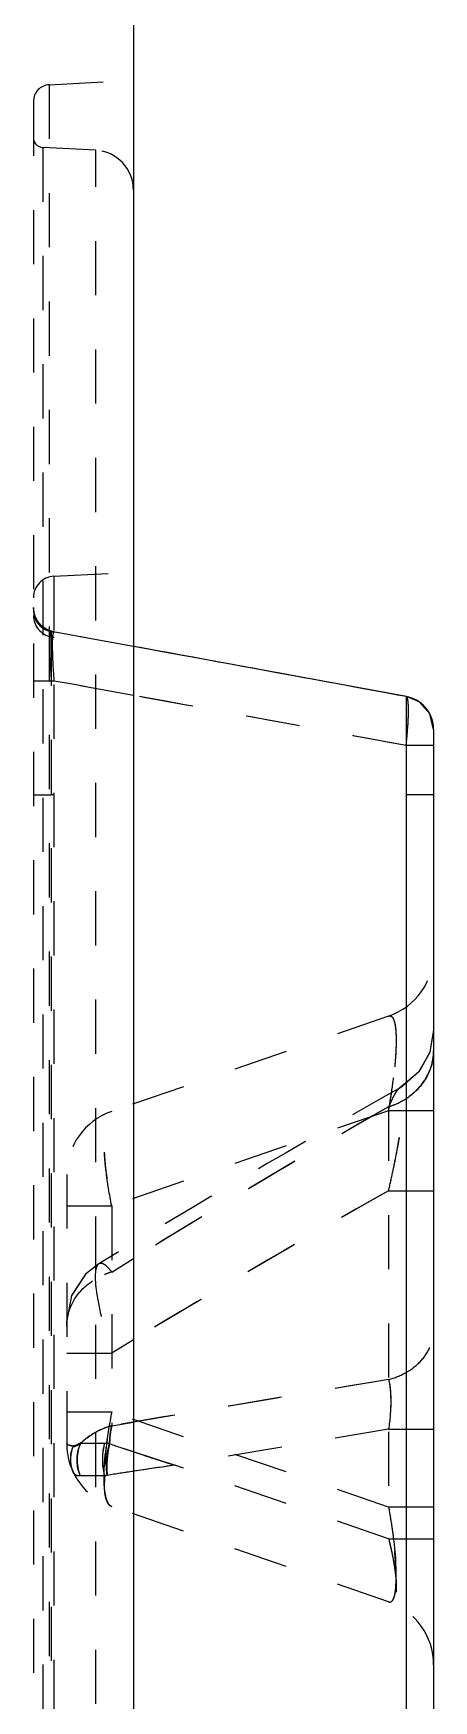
# Model space of a CAD drawing. Header units: millimetres. Extents: x 3054 to 4939, y -1170 to 130.
# Drawn here: x 3296.2 to 3308.2, y -727.4 to -677.1 of the extents above; entities that cross this region are included whole.
import ezdxf

# ---------------------------------------------------------------- set-up
doc = ezdxf.new("R2010")
doc.units = ezdxf.units.MM
doc.header["$LTSCALE"] = 16.335
doc.linetypes.add('HIDDEN', pattern=[0.2, 0.1, -0.1])
doc.layers.add('11', color=7, linetype='CONTINUOUS')

msp = doc.modelspace()

# ---------------------------------------------------------------- linework, layer by layer
at = {"layer": '11', "color": 7, "linetype": 'Continuous'}
for p, q in [((3299.177, -625.718), (3299.177, -945.718)), ((3300.075, -695.782), (3299.177, -695.619)), ((3307.4, -697.131), (3300.075, -695.782)), ((3307.392, -697.131), (3307.392, -776.431)), ((3307.4, -697.131), (3307.392, -697.131)), ((3308.222, -698.12), (3308.222, -776.994))]:
    msp.add_line(p, q, dxfattribs=at)
at = {"layer": '11', "color": 8, "linetype": 'HIDDEN'}
for p, q in [((3296.638, -678.685), (3299.177, -678.552)), ((3296.638, -678.685), (3296.638, -769.735)), ((3296.162, -679.195), (3296.162, -882.247)), ((3296.448, -680.577), (3296.448, -752.13)), ((3298.04, -680.66), (3296.448, -680.577)), ((3298.04, -756.906), (3298.04, -680.66)), ((3296.781, -693.501), (3299.177, -693.376)), ((3296.781, -693.501), (3296.781, -867.934)), ((3296.192, -694.72), (3296.162, -694.441)), ((3299.177, -695.619), (3296.698, -695.168)), ((3296.699, -695.168), (3296.702, -695.169)), ((3296.699, -695.168), (3296.699, -695.168)), ((3296.702, -695.169), (3296.702, -778.35)), ((3296.785, -695.184), (3296.782, -695.183)), ((3296.782, -695.183), (3296.782, -695.183)), ((3299.177, -695.619), (3296.785, -695.184)), ((3296.702, -695.328), (3296.785, -695.343)), ((3300.075, -695.782), (3299.965, -695.762)), ((3296.785, -696.661), (3296.162, -696.661)), ((3299.177, -697.096), (3296.702, -696.646)), ((3307.392, -697.131), (3307.4, -697.131)), ((3307.4, -697.131), (3307.401, -697.131)), ((3308.222, -698.12), (3308.222, -698.12)), ((3308.222, -698.606), (3307.392, -698.606)), ((3296.162, -700.095), (3296.702, -700.095)), ((3296.785, -700.095), (3296.702, -700.095)), ((3308.222, -700.095), (3307.392, -700.095)), ((3306.867, -706.764), (3298.523, -709.637)), ((3307.198, -708.933), (3307.108, -709.027)), ((3307.196, -708.934), (3307.196, -708.934)), ((3306.867, -709.615), (3298.523, -712.488)), ((3306.867, -709.496), (3306.867, -722.522)), ((3308.222, -709.615), (3306.867, -709.615)), ((3297.167, -711.537), (3297.167, -719.649)), ((3306.867, -712.028), (3308.222, -712.028)), ((3297.167, -712.488), (3298.523, -712.488)), ((3298.523, -712.488), (3298.523, -719.112)), ((3298.133, -714.228), (3298.133, -714.228)), ((3298.23, -714.219), (3298.134, -714.227)), ((3298.523, -714.48), (3299.176, -714.076)), ((3297.746, -714.534), (3297.318, -715.182)), ((3299.176, -716.526), (3298.523, -716.922)), ((3297.167, -716.923), (3298.523, -716.923)), ((3297.167, -718.699), (3298.523, -718.699)), ((3306.867, -721.572), (3298.523, -718.699)), ((3298.523, -719.112), (3299.177, -719.002)), ((3306.867, -719.216), (3300.421, -720.303)), ((3306.867, -719.216), (3308.222, -719.216)), ((3298.314, -719.648), (3297.585, -719.649)), ((3306.867, -722.522), (3300.421, -720.303)), ((3298.314, -720.627), (3297.585, -720.627)), ((3306.867, -724.423), (3298.523, -721.55)), ((3308.222, -721.572), (3306.867, -721.572)), ((3306.867, -722.522), (3308.222, -722.522))]:
    msp.add_line(p, q, dxfattribs=at)
for points in [[(3296.417, -695.006), (3296.287, -694.856), (3296.196, -694.664)], [(3296.387, -695.018), (3296.272, -694.888), (3296.192, -694.72)], [(3296.699, -695.168), (3296.668, -695.161), (3296.523, -695.109), (3296.387, -695.018)], [(3296.782, -695.183), (3296.736, -695.173), (3296.572, -695.112), (3296.417, -695.006)], [(3308.222, -707.182), (3308.109, -707.847), (3307.782, -708.437), (3307.277, -708.886), (3307.2, -708.932)], [(3308.105, -707.859), (3307.766, -708.457), (3307.197, -708.934)], [(3298.132, -714.228), (3297.734, -714.546), (3297.315, -715.19), (3297.167, -715.945)]]:
    msp.add_lwpolyline(points, dxfattribs=at)
at = {"layer": '11', "color": 7, "linetype": 'Continuous'}
msp.add_lwpolyline([(3308.222, -698.119), (3308.106, -697.649), (3307.783, -697.288), (3307.4, -697.131)], dxfattribs=at)
at = {"layer": '11', "color": 8, "linetype": 'HIDDEN'}
for centre, radius, start, end in [((3296.665, -679.187), 0.502, 93, 180.0974), ((3296.464, -680.276), 0.301, 180, 267), ((3297.977, -681.859), 1.2, 0, 87), ((3296.816, -694.154), 0.653, 93, 180), ((3296.815, -694.526), 0.653, 180.0083, 260.0132), ((3296.817, -694.683), 0.655, 180.0028, 259.8739), ((3296.926, -694.436), 0.765, 203.6007, 208.6028), ((3296.915, -694.445), 0.75, 232.6866, 260.0545), ((2842.282, -3201.131), 2546.83, 79.477416, 79.721924), ((3314.945, -695.254), 18.296, 182.5436, 184.3615), ((2833.967, -3249.701), 2594.651, 79.486806, 79.724928), ((2837.539, -3230.317), 2574.941, 79.486267, 79.672114), ((3307.218, -698.12), 1.004, 0.0287, 80.0454), ((3306.212, -704.863), 2.01, 288.9998, 360), ((3458.262, -977.961), 308.539, 119.31497, 121.26443), ((3289.5, -706.511), 17.642, 349.8679, 352.23), ((3299.177, -711.537), 2.01, 109, 180), ((3448.663, -956.328), 284.662, 119.87587, 121.83223), ((3451.086, -960.395), 289.395, 119.8906, 121.66296), ((3455.659, -975.229), 302.348, 119.48023, 121.31346), ((3456.846, -977.248), 304.689, 119.48774, 121.16329), ((3299.117, -716.489), 2.095, 106.4801, 112.9237), ((3298.549, -716.11), 1.382, 173.74, 179.9487), ((3674.275, -2950.21), 2262.518, 99.345598, 99.559804), ((3674.471, -2951.398), 2263.721, 99.345622, 99.54292), ((3299.126, -721.321), 2.289, 105.2858, 114.7412), ((3299.177, -719.649), 2.01, 180, 251), ((3298.565, -720.137), 1.095, 160.1072, 189.0881), ((3298.523, -720.122), 1.05, 153.262, 160.1109), ((3298.888, -720.915), 1.817, 126.7396, 134.9475), ((3298.954, -720.999), 1.924, 124.9579, 126.8029), ((3319.325, -659.349), 63.814, 250.91352, 251.59324), ((3298.198, -720.131), 0.921, 171.3749, 185.8226), ((3298.165, -720.134), 0.888, 185.8986, 205.5479), ((3320.414, -860.046), 141.166, 98.14188, 98.97625), ((3325.454, -894.072), 175.563, 98.19741, 98.60876), ((3326.924, -636.469), 87.923, 251.60271, 252.45644), ((3297.514, -720.475), 0.15, 229.7947, 238.6169), ((3298.471, -721.115), 0.512, 99.2283, 107.7881), ((3317.979, -844.465), 125.395, 98.62463, 98.98801), ((3306.212, -726.323), 2.01, 0, 71.0002)]:
    msp.add_arc(centre, radius, start, end, dxfattribs=at)
at = {"layer": '11', "color": 7, "linetype": 'Continuous'}
msp.add_arc((2845.971, -3181.132), 2526.494, 79.476837, 79.666252, dxfattribs=at)
at = {"layer": '11', "color": 8, "linetype": 'HIDDEN'}
for points, knots in [([(3296.162, -694.442), (3296.162, -694.467), (3296.167, -694.569), (3296.194, -694.671), (3296.225, -694.743)], [0, 0, 0, 0, 0.240598, 1, 1, 1, 1]), ([(3296.667, -696.066), (3296.662, -695.942), (3296.655, -695.722), (3296.655, -695.465), (3296.661, -695.311), (3296.671, -695.234), (3296.677, -695.192), (3296.692, -695.167), (3296.699, -695.168)], [0, 0, 0, 0, 0.412187, 0.72977, 0.844348, 0.927333, 0.978131, 1, 1, 1, 1]), ([(3296.782, -695.183), (3296.771, -695.181), (3296.749, -695.229), (3296.742, -695.301), (3296.731, -695.44), (3296.731, -695.619), (3296.735, -695.843), (3296.749, -696.195), (3296.769, -696.471), (3296.785, -696.661)], [0, 0, 0, 0, 0.022118, 0.077094, 0.167054, 0.290025, 0.442395, 0.616923, 1, 1, 1, 1]), ([(3307.392, -698.606), (3307.414, -698.422), (3307.447, -698.08), (3307.466, -697.675), (3307.464, -697.411), (3307.453, -697.27), (3307.439, -697.184), (3307.416, -697.134), (3307.401, -697.131)], [0, 0, 0, 0, 0.374372, 0.690834, 0.813934, 0.907954, 0.969569, 1, 1, 1, 1]), ([(3306.867, -706.764), (3306.892, -706.755), (3306.962, -706.762), (3307.028, -706.873), (3307.069, -707.041), (3307.093, -707.292), (3307.094, -707.616), (3307.075, -708.003), (3307.037, -708.438), (3307.001, -708.74), (3306.98, -708.896)], [0, 0, 0, 0, 0.035313, 0.082193, 0.158741, 0.27026, 0.416752, 0.592311, 0.789365, 1, 1, 1, 1]), ([(3306.867, -706.764), (3306.882, -706.759), (3306.917, -706.754), (3306.967, -706.782), (3307.006, -706.838), (3307.053, -706.962), (3307.085, -707.189), (3307.097, -707.535), (3307.079, -707.972), (3307.034, -708.48), (3306.962, -709.036), (3306.901, -709.419), (3306.867, -709.615)], [0, 0, 0, 0, 0.01671, 0.033494, 0.054916, 0.083642, 0.166831, 0.28455, 0.433892, 0.608093, 0.799364, 1, 1, 1, 1]), ([(3308.222, -707.807), (3308.222, -708.175), (3308.003, -708.759), (3307.42, -709.264), (3307.056, -709.438), (3306.867, -709.496)], [0, 0, 0, 0, 0.48063, 0.741446, 1, 1, 1, 1]), ([(3308.046, -708.535), (3308.075, -708.476), (3308.174, -708.246), (3308.222, -707.993), (3308.222, -707.807)], [0, 0, 0, 0, 0.260054, 1, 1, 1, 1]), ([(3306.867, -709.615), (3306.881, -709.531), (3306.937, -709.202), (3306.984, -708.871), (3307.014, -708.625)], [0, 0, 0, 0, 0.255822, 1, 1, 1, 1]), ([(3307.566, -709.125), (3307.617, -709.084), (3307.808, -708.916), (3307.962, -708.705), (3308.046, -708.535)], [0, 0, 0, 0, 0.255118, 1, 1, 1, 1]), ([(3306.867, -712.027), (3306.908, -711.836), (3306.992, -711.457), (3307.11, -710.894), (3307.208, -710.352), (3307.268, -709.924), (3307.3, -709.613), (3307.314, -709.415), (3307.318, -709.249), (3307.314, -709.115), (3307.3, -709.018), (3307.282, -708.952), (3307.241, -708.915), (3307.211, -708.925), (3307.199, -708.932)], [0, 0, 0, 0, 0.182312, 0.363311, 0.537732, 0.697171, 0.767712, 0.829818, 0.882097, 0.923752, 0.954254, 0.974319, 0.987001, 1, 1, 1, 1]), ([(3306.867, -712.027), (3306.91, -711.837), (3306.994, -711.457), (3307.107, -710.893), (3307.202, -710.351), (3307.264, -709.923), (3307.298, -709.612), (3307.313, -709.415), (3307.318, -709.248), (3307.314, -709.115), (3307.299, -709.018), (3307.279, -708.953), (3307.238, -708.917), (3307.208, -708.927), (3307.196, -708.934)], [0, 0, 0, 0, 0.182565, 0.363638, 0.53807, 0.697553, 0.768088, 0.830281, 0.882634, 0.924126, 0.954475, 0.974484, 0.987201, 1, 1, 1, 1]), ([(3307.106, -709.029), (3307.063, -709.09), (3306.979, -709.244), (3306.906, -709.403), (3306.867, -709.496)], [0, 0, 0, 0, 0.424003, 1, 1, 1, 1]), ([(3306.867, -709.496), (3306.929, -709.477), (3307.178, -709.387), (3307.41, -709.25), (3307.566, -709.125)], [0, 0, 0, 0, 0.245313, 1, 1, 1, 1]), ([(3307.108, -709.027), (3307.095, -709.045), (3307.039, -709.131), (3306.991, -709.223), (3306.956, -709.297)], [0, 0, 0, 0, 0.209407, 1, 1, 1, 1]), ([(3298.523, -712.488), (3298.454, -712.139), (3298.369, -711.63), (3298.305, -710.976), (3298.288, -710.557), (3298.299, -710.205), (3298.34, -709.93), (3298.403, -709.739), (3298.482, -709.651), (3298.523, -709.637)], [0, 0, 0, 0, 0.3642, 0.528169, 0.672771, 0.793825, 0.888481, 0.955722, 1, 1, 1, 1]), ([(3298.523, -712.488), (3298.455, -712.139), (3298.371, -711.629), (3298.31, -710.974), (3298.294, -710.555), (3298.305, -710.203), (3298.344, -709.929), (3298.405, -709.739), (3298.483, -709.651), (3298.523, -709.637)], [0, 0, 0, 0, 0.364734, 0.529041, 0.673908, 0.79497, 0.889411, 0.956329, 1, 1, 1, 1]), ([(3306.956, -709.297), (3306.949, -709.312), (3306.918, -709.378), (3306.888, -709.444), (3306.867, -709.495)], [0, 0, 0, 0, 0.236502, 1, 1, 1, 1]), ([(3298.134, -714.228), (3298.1, -714.248), (3298.047, -714.344), (3298.01, -714.643), (3298.068, -715.195), (3298.241, -716), (3298.42, -716.6), (3298.523, -716.922)], [0, 0, 0, 0, 0.042569, 0.109404, 0.325461, 0.634442, 1, 1, 1, 1]), ([(3298.523, -714.48), (3298.475, -714.417), (3298.39, -714.317), (3298.28, -714.235), (3298.229, -714.219)], [0, 0, 0, 0, 0.600159, 1, 1, 1, 1]), ([(3298.523, -714.48), (3298.475, -714.417), (3298.39, -714.317), (3298.281, -714.234), (3298.23, -714.219)], [0, 0, 0, 0, 0.600446, 1, 1, 1, 1]), ([(3297.167, -716.108), (3297.167, -715.757), (3297.386, -715.192), (3297.965, -714.706), (3298.331, -714.537), (3298.523, -714.48)], [0, 0, 0, 0, 0.469587, 0.733206, 1, 1, 1, 1]), ([(3306.867, -717.723), (3307.054, -717.673), (3307.411, -717.524), (3307.863, -717.18), (3308.15, -716.728), (3308.222, -716.39), (3308.222, -716.23)], [0, 0, 0, 0, 0.269486, 0.533095, 0.777151, 1, 1, 1, 1]), ([(3306.867, -717.723), (3306.919, -717.935), (3306.948, -718.44), (3306.906, -718.938), (3306.867, -719.216)], [0, 0, 0, 0, 0.437185, 1, 1, 1, 1]), ([(3306.867, -717.723), (3306.89, -717.818), (3306.921, -718.036), (3306.939, -718.536), (3306.906, -718.938), (3306.867, -719.216)], [0, 0, 0, 0, 0.195962, 0.437763, 1, 1, 1, 1]), ([(3298.523, -718.699), (3298.454, -719.048), (3298.369, -719.557), (3298.305, -720.211), (3298.288, -720.63), (3298.299, -720.982), (3298.34, -721.256), (3298.403, -721.448), (3298.482, -721.536), (3298.523, -721.55)], [0, 0, 0, 0, 0.364197, 0.528169, 0.672778, 0.79384, 0.888501, 0.955739, 1, 1, 1, 1]), ([(3298.523, -721.55), (3298.482, -721.536), (3298.403, -721.448), (3298.34, -721.256), (3298.299, -720.982), (3298.288, -720.63), (3298.305, -720.211), (3298.369, -719.557), (3298.454, -719.048), (3298.523, -718.699)], [0, 0, 0, 0, 0.044268, 0.111505, 0.206169, 0.327234, 0.471843, 0.635811, 1, 1, 1, 1]), ([(3298.523, -718.699), (3298.455, -719.048), (3298.371, -719.558), (3298.31, -720.213), (3298.294, -720.632), (3298.305, -720.984), (3298.344, -721.258), (3298.405, -721.448), (3298.483, -721.536), (3298.523, -721.55)], [0, 0, 0, 0, 0.364735, 0.529042, 0.673909, 0.79497, 0.889411, 0.956329, 1, 1, 1, 1]), ([(3297.585, -719.649), (3297.645, -719.587), (3297.917, -719.345), (3298.257, -719.185), (3298.523, -719.112)], [0, 0, 0, 0, 0.240016, 1, 1, 1, 1]), ([(3298.523, -719.112), (3298.514, -719.152), (3298.478, -719.33), (3298.463, -719.512), (3298.458, -719.653)], [0, 0, 0, 0, 0.224146, 1, 1, 1, 1]), ([(3298.458, -719.656), (3298.46, -719.605), (3298.469, -719.423), (3298.492, -719.241), (3298.523, -719.112)], [0, 0, 0, 0, 0.274835, 1, 1, 1, 1]), ([(3297.364, -719.736), (3297.314, -719.724), (3297.252, -719.712), (3297.167, -719.671), (3297.167, -719.649)], [0, 0, 0, 0, 0.707712, 1, 1, 1, 1]), ([(3297.355, -719.729), (3297.307, -719.718), (3297.243, -719.71), (3297.182, -719.676), (3297.167, -719.657), (3297.167, -719.649)], [0, 0, 0, 0, 0.699206, 0.889838, 1, 1, 1, 1]), ([(3297.364, -720.518), (3297.313, -720.4), (3297.271, -720.135), (3297.311, -719.872), (3297.359, -719.75)], [0, 0, 0, 0, 0.494427, 1, 1, 1, 1]), ([(3297.605, -719.629), (3297.577, -719.637), (3297.528, -719.664), (3297.472, -719.698), (3297.429, -719.715), (3297.395, -719.718), (3297.368, -719.72), (3297.355, -719.729)], [0, 0, 0, 0, 0.315521, 0.61154, 0.726529, 0.82014, 1, 1, 1, 1]), ([(3297.569, -719.666), (3297.531, -719.691), (3297.472, -719.716), (3297.404, -719.747), (3297.372, -719.753), (3297.359, -719.75)], [0, 0, 0, 0, 0.600673, 0.830662, 1, 1, 1, 1]), ([(3297.586, -720.627), (3297.52, -720.474), (3297.463, -720.138), (3297.518, -719.8), (3297.584, -719.649)], [0, 0, 0, 0, 0.501573, 1, 1, 1, 1]), ([(3298.314, -720.627), (3298.272, -720.468), (3298.233, -720.139), (3298.269, -719.807), (3298.314, -719.649)], [0, 0, 0, 0, 0.499999, 1, 1, 1, 1]), ([(3298.314, -720.627), (3298.271, -720.468), (3298.233, -720.138), (3298.271, -719.808), (3298.314, -719.649)], [0, 0, 0, 0, 0.5, 1, 1, 1, 1]), ([(3298.389, -720.609), (3298.363, -720.452), (3298.353, -720.128), (3298.409, -719.809), (3298.458, -719.655)], [0, 0, 0, 0, 0.497246, 1, 1, 1, 1]), ([(3298.397, -720.602), (3298.382, -720.446), (3298.384, -720.13), (3298.427, -719.817), (3298.466, -719.664)], [0, 0, 0, 0, 0.498217, 1, 1, 1, 1]), ([(3300.421, -720.303), (3300.251, -720.249), (3299.594, -720.039), (3298.94, -719.823), (3298.458, -719.656)], [0, 0, 0, 0, 0.259485, 1, 1, 1, 1]), ([(3297.585, -720.627), (3297.539, -720.627), (3297.447, -720.622), (3297.382, -720.553), (3297.364, -720.517)], [0, 0, 0, 0, 0.536684, 1, 1, 1, 1]), ([(3297.417, -720.589), (3297.412, -720.585), (3297.39, -720.564), (3297.374, -720.538), (3297.364, -720.517)], [0, 0, 0, 0, 0.226688, 1, 1, 1, 1]), ([(3297.585, -720.627), (3297.57, -720.628), (3297.52, -720.63), (3297.466, -720.622), (3297.436, -720.603)], [0, 0, 0, 0, 0.287719, 1, 1, 1, 1]), ([(3298.314, -720.627), (3298.302, -720.743), (3298.292, -720.958), (3298.313, -721.273), (3298.413, -721.512), (3298.523, -721.55)], [0, 0, 0, 0, 0.357354, 0.644121, 1, 1, 1, 1]), ([(3306.867, -724.423), (3306.882, -724.428), (3306.916, -724.433), (3306.965, -724.407), (3307.005, -724.355), (3307.055, -724.233), (3307.091, -724.005), (3307.103, -723.652), (3307.084, -723.205), (3307.034, -722.691), (3306.961, -722.139), (3306.9, -721.762), (3306.867, -721.572)], [0, 0, 0, 0, 0.016117, 0.032549, 0.053423, 0.081545, 0.164291, 0.284679, 0.437985, 0.615027, 0.805426, 1, 1, 1, 1]), ([(3306.867, -724.423), (3306.882, -724.428), (3306.916, -724.433), (3306.965, -724.408), (3307.005, -724.355), (3307.054, -724.233), (3307.087, -724.004), (3307.097, -723.65), (3307.077, -723.204), (3307.032, -722.69), (3306.962, -722.138), (3306.901, -721.762), (3306.867, -721.572)], [0, 0, 0, 0, 0.016292, 0.032685, 0.053485, 0.081605, 0.164528, 0.28514, 0.438523, 0.615277, 0.805477, 1, 1, 1, 1]), ([(3306.867, -721.572), (3306.899, -721.762), (3306.961, -722.139), (3307.035, -722.692), (3307.084, -723.206), (3307.103, -723.653), (3307.091, -724.005), (3307.055, -724.234), (3307.005, -724.355), (3306.965, -724.408), (3306.916, -724.433), (3306.882, -724.428), (3306.867, -724.423)], [0, 0, 0, 0, 0.194645, 0.385126, 0.562244, 0.715459, 0.83582, 0.918442, 0.946528, 0.967353, 0.983757, 1, 1, 1, 1]), ([(3306.867, -724.423), (3306.882, -724.428), (3306.917, -724.433), (3306.967, -724.405), (3307.006, -724.349), (3307.053, -724.225), (3307.085, -723.998), (3307.097, -723.652), (3307.079, -723.215), (3307.034, -722.707), (3306.962, -722.151), (3306.901, -721.768), (3306.867, -721.572)], [0, 0, 0, 0, 0.01671, 0.033494, 0.054916, 0.083642, 0.166831, 0.28455, 0.433893, 0.608093, 0.799364, 1, 1, 1, 1]), ([(3306.867, -722.522), (3306.901, -722.656), (3306.962, -722.917), (3307.033, -723.296), (3307.079, -723.64), (3307.097, -723.933), (3307.085, -724.165), (3307.05, -724.328), (3306.972, -724.435), (3306.896, -724.433), (3306.867, -724.423)], [0, 0, 0, 0, 0.201842, 0.392473, 0.564278, 0.709793, 0.82298, 0.902641, 0.954229, 1, 1, 1, 1]), ([(3306.867, -722.522), (3306.898, -722.65), (3306.959, -722.903), (3307.033, -723.278), (3307.082, -723.628), (3307.102, -723.933), (3307.089, -724.172), (3307.05, -724.337), (3306.968, -724.437), (3306.895, -724.433), (3306.867, -724.423)], [0, 0, 0, 0, 0.191943, 0.380894, 0.557544, 0.709588, 0.826994, 0.905964, 0.956025, 1, 1, 1, 1])]:
    msp.add_open_spline(points, degree=3, knots=knots, dxfattribs=at)
for points in [[(3296.254, -694.802), (3296.305, -694.895), (3296.376, -694.978), (3296.46, -695.042)], [(3297.852, -719.423), (3297.951, -719.353), (3298.058, -719.293), (3298.168, -719.242)], [(3297.288, -719.993), (3297.301, -719.904), (3297.327, -719.817), (3297.364, -719.736)], [(3298.458, -719.653), (3298.411, -719.648), (3298.362, -719.646), (3298.314, -719.648)], [(3298.458, -719.656), (3298.411, -719.648), (3298.362, -719.647), (3298.314, -719.649)], [(3297.585, -720.627), (3297.536, -720.529), (3297.501, -720.422), (3297.484, -720.313)]]:
    msp.add_open_spline(points, degree=3, dxfattribs=at)
at = {"layer": '11', "color": 7, "linetype": 'Continuous'}
for points, knots in [([(3307.805, -697.308), (3307.774, -697.285), (3307.646, -697.205), (3307.502, -697.15), (3307.392, -697.131)], [0, 0, 0, 0, 0.259269, 1, 1, 1, 1]), ([(3308.222, -698.12), (3308.222, -698.082), (3308.212, -697.925), (3308.165, -697.77), (3308.111, -697.664)], [0, 0, 0, 0, 0.239637, 1, 1, 1, 1])]:
    msp.add_open_spline(points, degree=3, knots=knots, dxfattribs=at)
for points in [[(3308.009, -697.501), (3307.951, -697.427), (3307.882, -697.362), (3307.805, -697.308)], [(3308.111, -697.664), (3308.082, -697.606), (3308.048, -697.552), (3308.009, -697.501)]]:
    msp.add_open_spline(points, degree=3, dxfattribs=at)

doc.saveas('drawing.dxf')
